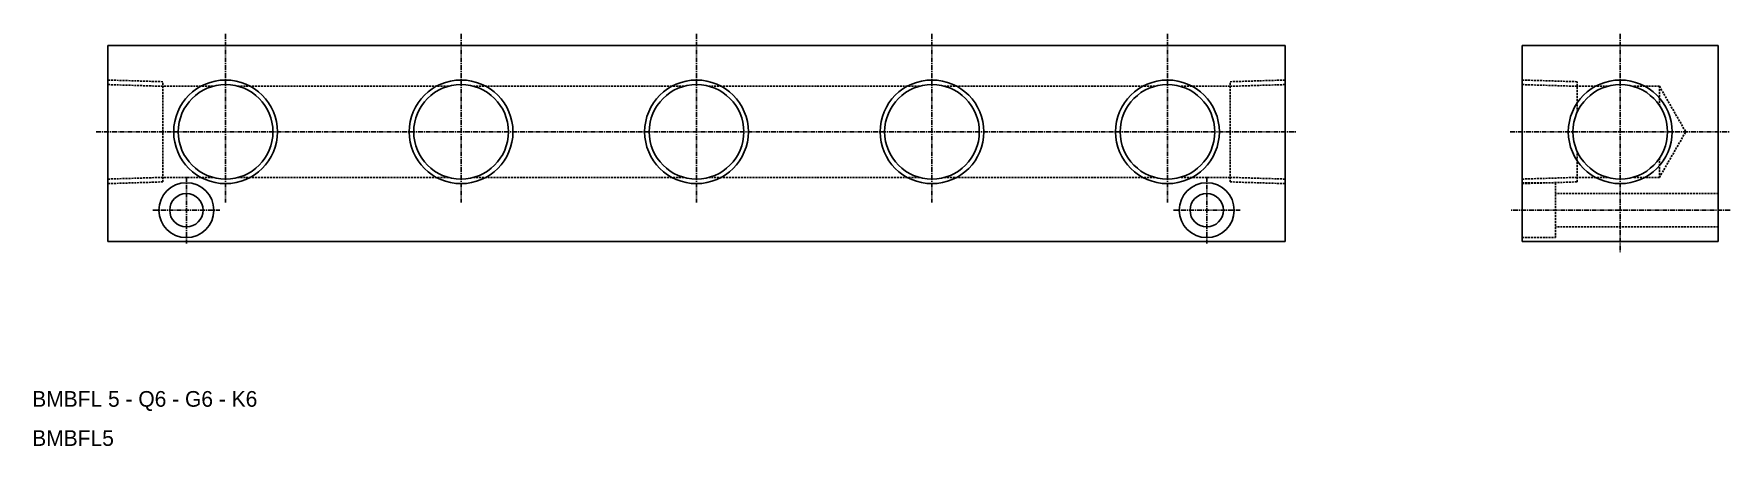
# Model space of a CAD drawing. Extents: x 1107 to 1539, y 131 to 236.
import ezdxf

# ---------------------------------------------------------------- set-up
doc = ezdxf.new("R2010")
doc.units = 0
doc.linetypes.add('CENTER', pattern=[2, 1.25, -0.25, 0.25, -0.25])
doc.linetypes.add('DASHED', pattern=[0.75, 0.5, -0.25])
doc.layers.get('0').update_dxf_attribs({"linetype": 'CONTINUOUS'})
doc.layers.add('CENTER', color=1, linetype='CENTER')

msp = doc.modelspace()

# ---------------------------------------------------------------- linework, layer by layer
at = {"color": 7, "linetype": 'CONTINUOUS'}
for p, q in [((1125.57, 232.82), (1425.57, 232.82)), ((1125.57, 232.82), (1125.57, 182.82)), ((1485.94, 232.82), (1485.94, 182.82)), ((1485.94, 232.82), (1535.94, 232.82)), ((1535.94, 232.82), (1535.94, 182.82)), ((1425.57, 182.82), (1125.57, 182.82)), ((1535.94, 182.82), (1485.94, 182.82))]:
    msp.add_line(p, q, dxfattribs=at)
msp.add_line((1425.57, 232.82), (1425.57, 182.82))
at = {"color": 3, "linetype": 'DASHED'}
for p, q in [((1125.57, 224.04), (1139.57, 223.61)), ((1125.57, 222.88), (1139.57, 222.44)), ((1139.57, 198.04), (1139.57, 223.61)), ((1152.35, 222.44), (1139.57, 222.44)), ((1212.35, 222.44), (1158.79, 222.44)), ((1272.35, 222.44), (1218.79, 222.44)), ((1332.35, 222.44), (1278.79, 222.44)), ((1392.35, 222.44), (1338.79, 222.44)), ((1411.57, 222.44), (1398.79, 222.44)), ((1411.57, 223.61), (1425.57, 224.04)), ((1411.57, 198.04), (1411.57, 223.61)), ((1411.57, 222.44), (1425.57, 222.88)), ((1485.94, 224.04), (1499.94, 223.61)), ((1485.94, 222.88), (1499.94, 222.44)), ((1499.94, 215.76), (1499.94, 223.61)), ((1507.72, 222.44), (1499.94, 222.44)), ((1520.94, 222.44), (1514.15, 222.44)), ((1520.94, 222.44), (1527.64, 210.82)), ((1520.94, 222.44), (1520.94, 217.56)), ((1520.94, 199.2), (1527.64, 210.82)), ((1499.94, 198.04), (1499.94, 205.88)), ((1520.94, 204.08), (1520.94, 199.2)), ((1125.57, 198.76), (1139.57, 199.2)), ((1152.35, 199.2), (1139.57, 199.2)), ((1212.35, 199.2), (1158.79, 199.2)), ((1272.35, 199.2), (1218.79, 199.2)), ((1332.35, 199.2), (1278.79, 199.2)), ((1392.35, 199.2), (1338.79, 199.2)), ((1411.57, 199.2), (1398.79, 199.2)), ((1411.57, 199.2), (1425.57, 198.76)), ((1485.94, 198.76), (1499.94, 199.2)), ((1507.72, 199.2), (1499.94, 199.2)), ((1520.94, 199.2), (1514.15, 199.2)), ((1125.57, 197.6), (1139.57, 198.04)), ((1411.57, 198.04), (1425.57, 197.6)), ((1485.94, 197.6), (1499.94, 198.04)), ((1485.94, 197.82), (1494.44, 197.82)), ((1494.44, 197.82), (1494.44, 183.82)), ((1535.94, 195.07), (1494.44, 195.07)), ((1535.94, 186.57), (1494.44, 186.57)), ((1485.94, 183.82), (1494.44, 183.82))]:
    msp.add_line(p, q, dxfattribs=at)
at = {"color": 3, "linetype": 'CONTINUOUS'}
for centre in [(1155.57, 210.82), (1215.57, 210.82), (1275.57, 210.82), (1335.57, 210.82), (1395.57, 210.82), (1510.94, 210.82)]:
    msp.add_circle(centre, 13.22, dxfattribs=at)
at = {"color": 7, "linetype": 'CONTINUOUS'}
for centre, radius in [((1155.57, 210.82), 12.06), ((1215.57, 210.82), 12.06), ((1275.57, 210.82), 12.06), ((1335.57, 210.82), 12.06), ((1395.57, 210.82), 12.06), ((1510.94, 210.82), 12.06), ((1145.57, 190.82), 7), ((1145.57, 190.82), 4.25), ((1405.57, 190.82), 7), ((1405.57, 190.82), 4.25)]:
    msp.add_circle(centre, radius, dxfattribs=at)
at = {"layer": 'CENTER'}
for p, q in [((1155.57, 235.82), (1155.57, 192.76)), ((1215.57, 235.82), (1215.57, 192.76)), ((1275.57, 235.82), (1275.57, 192.76)), ((1335.57, 235.82), (1335.57, 192.76)), ((1395.57, 235.82), (1395.57, 192.76)), ((1510.94, 235.82), (1510.94, 179.82)), ((1122.57, 210.82), (1428.57, 210.82)), ((1482.94, 210.82), (1538.94, 210.82)), ((1145.57, 199.32), (1145.57, 182.32)), ((1405.57, 199.32), (1405.57, 182.32)), ((1137.07, 190.82), (1154.07, 190.82)), ((1397.07, 190.82), (1414.07, 190.82)), ((1538.94, 190.82), (1482.94, 190.82))]:
    msp.add_line(p, q, dxfattribs=at)

# ---------------------------------------------------------------- texts
at = {"color": 7, "linetype": 'CONTINUOUS'}
for s, p in [('BMBFL 5 - Q6 - G6 - K6', (1106.29, 140.66)), ('BMBFL5', (1106.29, 130.66))]:
    msp.add_text(s, height=4, dxfattribs=at).set_placement(p)

doc.saveas('drawing.dxf')
